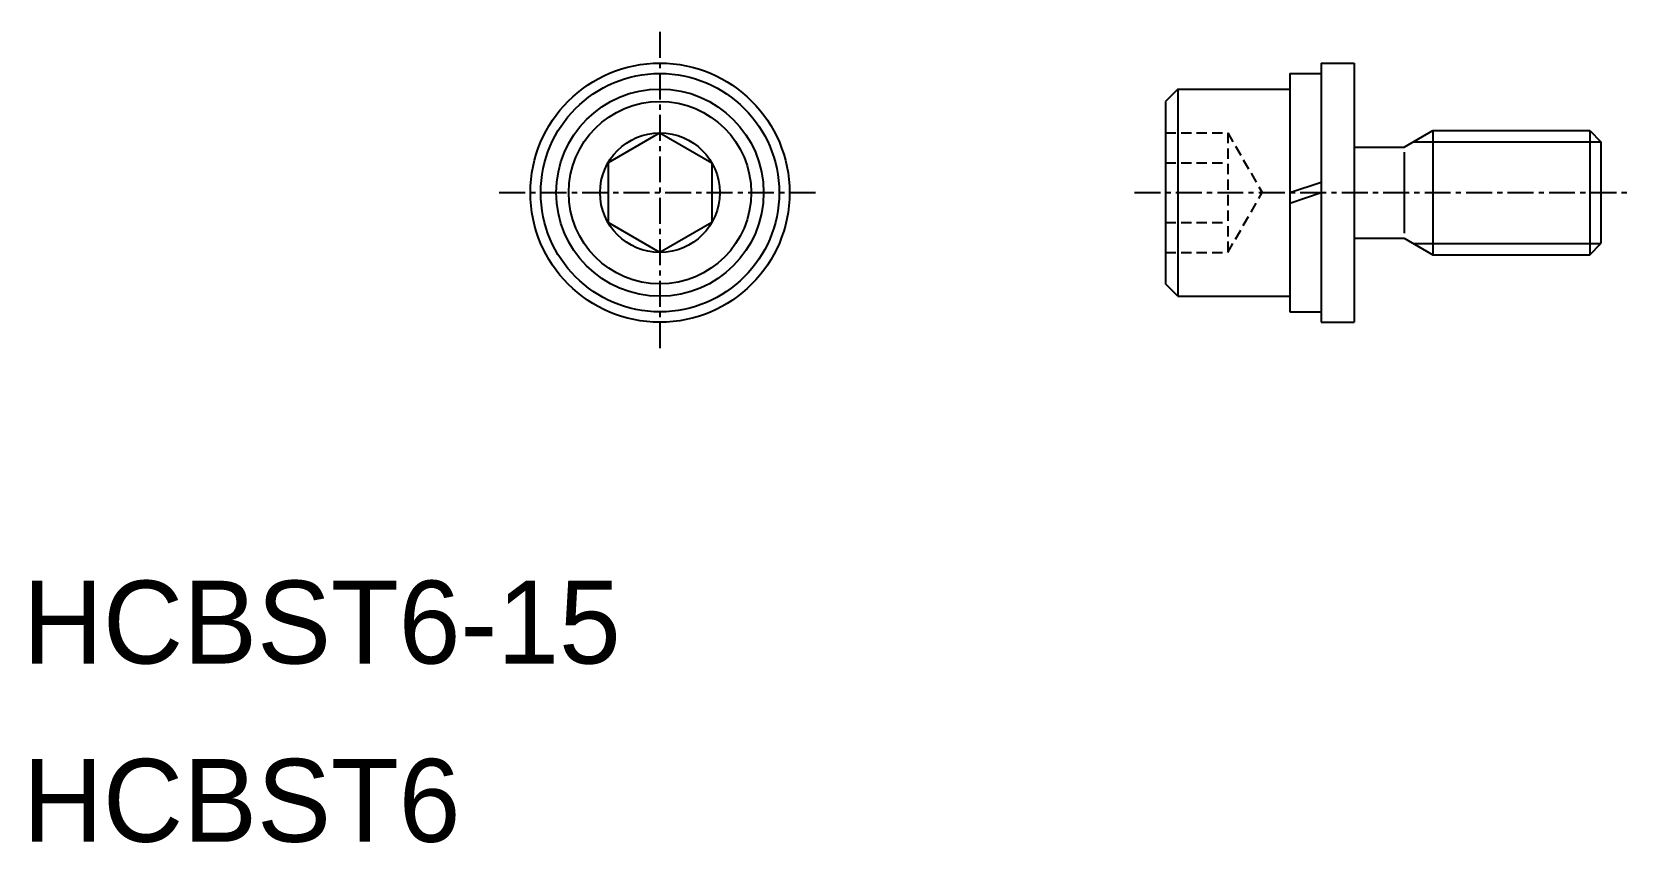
# Model space of a CAD drawing. Extents: x 0.4 to 77.6, y -0.1 to 39.1.
import ezdxf

# ---------------------------------------------------------------- set-up
doc = ezdxf.new("R2010")
doc.units = 0
doc.linetypes.add('CENTER', pattern=[2, 1.25, -0.25, 0.25, -0.25])
doc.linetypes.add('DASHED', pattern=[0.75, 0.5, -0.25])
doc.layers.get('0').update_dxf_attribs({"linetype": 'CONTINUOUS'})
doc.layers.add('CENTER', color=1, linetype='CENTER')

msp = doc.modelspace()

# ---------------------------------------------------------------- linework, layer by layer
at = {"color": 7, "linetype": 'CONTINUOUS'}
for p, q in [((61.113, 37.065), (61.113, 25.565)), ((61.113, 37.065), (62.613, 37.065)), ((62.613, 37.565), (62.613, 25.065)), ((62.613, 37.565), (64.213, 37.565)), ((64.213, 37.565), (64.213, 25.065)), ((55.713, 36.315), (55.113, 35.715)), ((55.713, 36.315), (55.713, 26.315)), ((55.713, 36.315), (61.113, 36.315)), ((57.063, 36.315), (57.063, 36.315)), ((58.413, 36.315), (58.413, 36.315)), ((55.113, 35.715), (55.113, 26.915)), ((30.727, 34.202), (28.227, 32.758)), ((30.727, 34.202), (33.227, 32.758)), ((66.627, 33.515), (68.013, 34.315)), ((68.013, 34.315), (75.571, 34.315)), ((68.013, 34.315), (68.013, 28.315)), ((75.571, 34.315), (75.571, 28.315)), ((75.571, 34.315), (76.113, 33.773)), ((64.213, 33.515), (66.627, 33.515)), ((66.627, 33.265), (66.627, 29.365)), ((76.113, 33.773), (76.113, 28.856)), ((28.227, 32.758), (28.227, 29.872)), ((33.227, 32.758), (33.227, 29.872)), ((61.113, 31.315), (62.613, 31.815)), ((61.113, 30.815), (62.613, 31.315)), ((30.727, 28.428), (28.227, 29.872)), ((33.227, 29.872), (30.727, 28.428)), ((64.213, 29.115), (66.627, 29.115)), ((66.627, 29.115), (68.013, 28.315)), ((75.571, 28.315), (76.113, 28.856)), ((68.013, 28.315), (75.571, 28.315)), ((55.713, 26.315), (55.113, 26.915)), ((55.713, 26.315), (61.113, 26.315)), ((61.113, 25.565), (62.613, 25.565)), ((62.613, 25.065), (64.213, 25.065))]:
    msp.add_line(p, q, dxfattribs=at)
at = {"color": 3, "linetype": 'DASHED'}
for p, q in [((55.113, 34.202), (58.113, 34.202)), ((58.113, 34.202), (58.113, 28.428)), ((58.113, 34.202), (59.779, 31.315)), ((55.113, 32.758), (58.113, 32.758)), ((58.113, 28.428), (59.779, 31.315)), ((55.113, 29.872), (58.113, 29.872)), ((55.113, 28.428), (58.113, 28.428))]:
    msp.add_line(p, q, dxfattribs=at)
at = {"color": 3, "linetype": 'CONTINUOUS'}
for p, q in [((67.075, 33.773), (76.113, 33.773)), ((67.075, 28.856), (76.113, 28.856))]:
    msp.add_line(p, q, dxfattribs=at)
at = {"color": 7, "linetype": 'CONTINUOUS'}
for radius in [6.25, 5.75, 5, 4.4, 2.887]:
    msp.add_circle((30.727, 31.315), radius, dxfattribs=at)
at = {"layer": 'CENTER', "color": 1, "linetype": 'CENTER'}
for p, q in [((30.727, 39.065), (30.727, 23.565)), ((22.977, 31.315), (38.477, 31.315)), ((53.613, 31.315), (77.613, 31.315))]:
    msp.add_line(p, q, dxfattribs=at)

# ---------------------------------------------------------------- texts
at = {"color": 7, "linetype": 'CONTINUOUS'}
for s, p in [('HCBST6-15', (0, 8.599)), ('HCBST6', (0, 0))]:
    msp.add_text(s, height=4, dxfattribs=at).set_placement(p)

doc.saveas('drawing.dxf')
